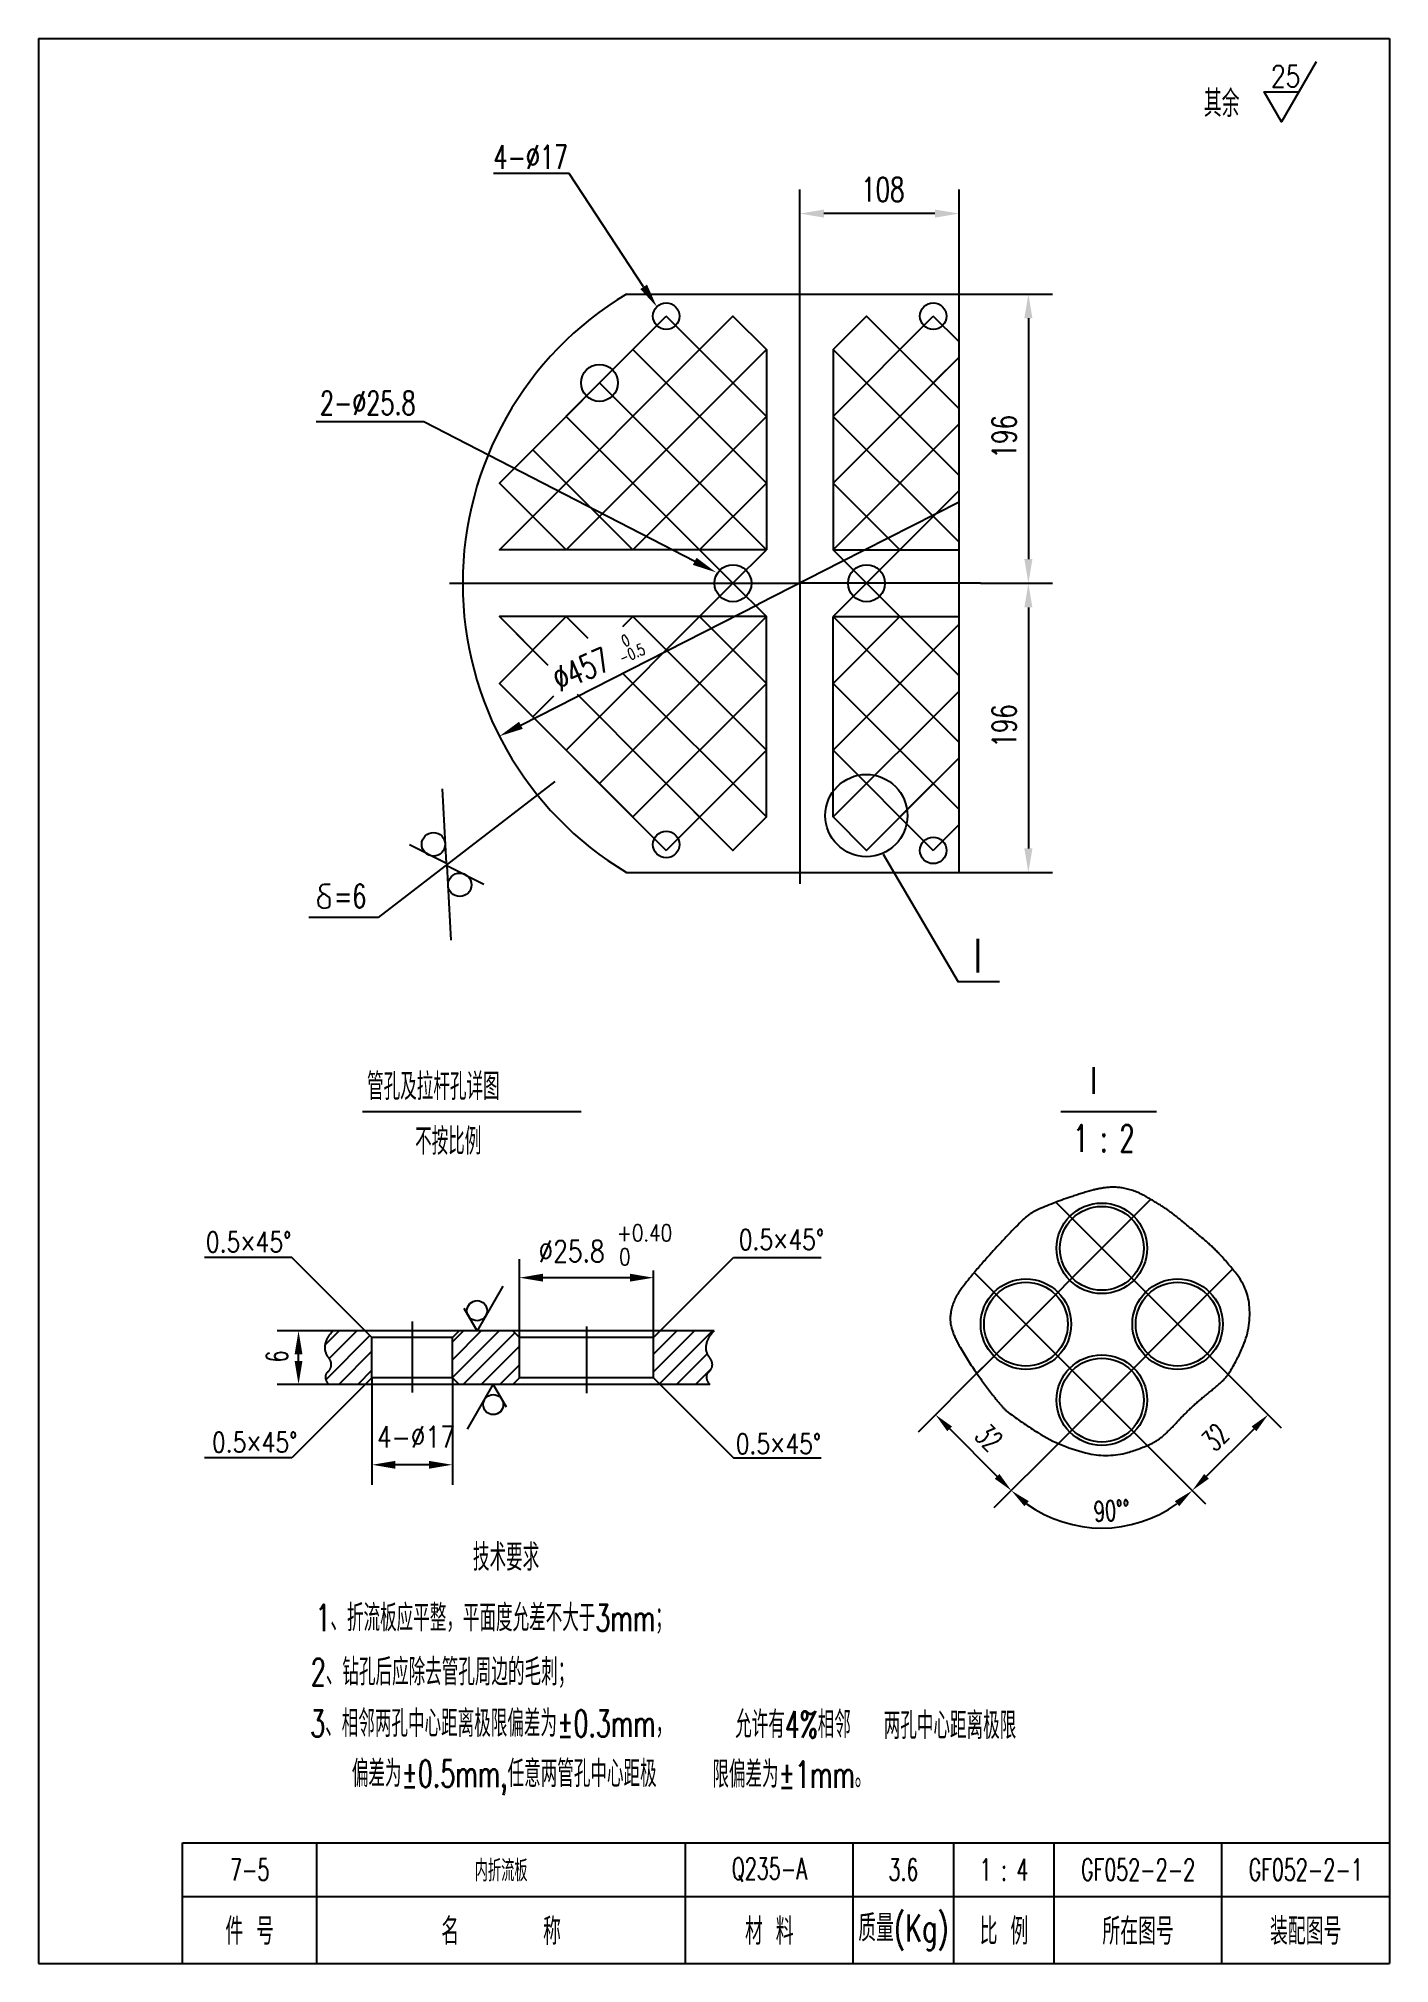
# Model space of a CAD drawing. Extents: x 343 to 545, y 602 to 889.
import ezdxf
from ezdxf.enums import TextEntityAlignment as Align

# ---------------------------------------------------------------- set-up
doc = ezdxf.new("R2010")
doc.units = 0
doc.header["$LTSCALE"] = 10
doc.header["$MEASUREMENT"] = 0
doc.linetypes.add('DASHDOT-M', pattern=[36, 30, -3, 0, -3])
doc.linetypes.add('DIVIDE-M', pattern=[39, 30, -3, 0, -3, 0, -3])
doc.layers.get('0').update_dxf_attribs({"linetype": 'CONTINUOUS'})
for name, color, linetype in [('CDR_DWG1', 4, 'CONTINUOUS'), ('CDR_DWG2', 2, 'CONTINUOUS'), ('CDR_DWG3', 1, 'DASHDOT-M'), ('CDR_DWG4', 3, 'DIVIDE-M')]:
    doc.layers.add(name, color=color, linetype=linetype)
doc.styles.add('HZ', font='romans', dxfattribs={"width": 0.7, "bigfont": 'hz'})

msp = doc.modelspace()

# ---------------------------------------------------------------- linework, layer by layer
for p, q in [((343.1, 888.71), (343.1, 601.71)), ((544.6, 888.71), (544.6, 601.71)), ((422.25, 868.58), (410.98, 868.58)), ((433.36, 851.69), (422.25, 868.58)), ((456.64, 852.3), (456.64, 866.21)), ((480.4, 850.61), (480.4, 866.21)), ((476.8, 862.61), (460.24, 862.61)), ((480.4, 850.61), (494.34, 850.61)), ((411.84, 812.47), (446.68, 847.32)), ((411.84, 822.43), (436.73, 847.32)), ((451.66, 832.38), (436.73, 847.32)), ((451.66, 842.34), (446.68, 847.32)), ((461.62, 842.34), (466.6, 847.32)), ((461.62, 832.38), (476.55, 847.32)), ((480.4, 833.51), (466.6, 847.32)), ((480.4, 843.47), (476.55, 847.32)), ((490.74, 847.01), (490.74, 811.09)), ((421.79, 812.47), (451.66, 842.34)), ((451.66, 822.43), (431.75, 842.34)), ((480.4, 823.56), (461.62, 842.34)), ((461.62, 822.43), (480.4, 841.21)), ((451.66, 812.47), (426.77, 837.36)), ((446.68, 807.49), (421.79, 832.38)), ((431.75, 812.47), (451.66, 832.38)), ((480.4, 813.6), (461.62, 832.38)), ((400.58, 831.58), (384.53, 831.58)), ((440.97, 810.76), (400.58, 831.58)), ((461.62, 812.47), (480.4, 831.25)), ((431.75, 812.47), (416.82, 827.41)), ((421.79, 812.47), (411.84, 822.43)), ((441.71, 812.47), (451.66, 822.43)), ((471.57, 812.47), (461.62, 822.43)), ((466.6, 807.49), (480.4, 821.3)), ((480.4, 819.59), (462.79, 810.62)), ((446.68, 807.49), (451.66, 812.47)), ((466.6, 807.49), (461.62, 812.47)), ((462.79, 810.62), (450.49, 804.36)), ((446.68, 807.49), (421.79, 782.6)), ((446.68, 807.49), (451.66, 802.52)), ((466.6, 807.49), (461.62, 802.52)), ((466.6, 807.49), (480.4, 793.69)), ((483.62, 807.49), (494.34, 807.49)), ((483.62, 807.49), (494.34, 807.49)), ((415.05, 786.32), (450.49, 804.36)), ((490.74, 803.89), (490.74, 767.97)), ((411.84, 802.52), (419.08, 795.27)), ((421.79, 802.52), (411.84, 792.56)), ((421.79, 802.52), (425.01, 799.3)), ((451.66, 802.52), (426.77, 777.63)), ((431.75, 802.52), (430.22, 800.98)), ((431.75, 802.52), (451.66, 782.6)), ((441.71, 802.52), (451.66, 792.56)), ((461.62, 802.52), (480.4, 783.73)), ((471.57, 802.52), (461.62, 792.56)), ((480.4, 801.39), (461.62, 782.6)), ((411.84, 792.56), (436.73, 767.67)), ((430.25, 794.06), (451.66, 772.65)), ((451.66, 792.56), (431.75, 772.65)), ((461.62, 792.56), (480.4, 773.78)), ((419.91, 790.68), (416.82, 787.58)), ((423.42, 790.94), (446.68, 767.67)), ((480.4, 791.43), (461.62, 772.65)), ((451.66, 782.6), (436.73, 767.67)), ((461.62, 782.6), (476.55, 767.67)), ((480.4, 781.47), (466.6, 767.67)), ((420.12, 777.96), (393.74, 757.66)), ((403.96, 765.69), (403.35, 776.84)), ((451.66, 772.65), (446.68, 767.67)), ((461.62, 772.65), (466.6, 767.67)), ((480.4, 771.52), (476.55, 767.67)), ((403.96, 765.69), (398.43, 768.5)), ((469.09, 767.11), (480.28, 748.09)), ((403.98, 765.43), (409.51, 762.62)), ((403.98, 765.43), (404.59, 754.28)), ((480.4, 764.37), (494.34, 764.37)), ((384.99, 760.72), (384.86, 760.5)), ((385.22, 760.91), (384.99, 760.72)), ((385.09, 761.85), (385.11, 762.21)), ((385.22, 761.52), (385.09, 761.85)), ((385.11, 762.21), (385.24, 762.4)), ((385.45, 761.3), (385.22, 761.52)), ((385.37, 761.06), (385.22, 760.91)), ((385.24, 762.4), (385.52, 762.58)), ((385.71, 761.15), (385.37, 761.06)), ((385.77, 761.13), (385.45, 761.3)), ((385.52, 762.58), (385.77, 762.62)), ((385.77, 762.62), (386.6, 762.62)), ((385.98, 761.03), (385.77, 761.13)), ((386.17, 760.91), (385.98, 761.03)), ((386.37, 760.74), (386.17, 760.91)), ((386.54, 760.5), (386.37, 760.74)), ((384.86, 760.5), (384.78, 760.26)), ((384.78, 760.26), (384.82, 759.73)), ((384.82, 759.73), (384.85, 759.56)), ((384.85, 759.56), (385.02, 759.34)), ((385.02, 759.34), (385.28, 759.16)), ((385.28, 759.16), (385.65, 759.05)), ((385.65, 759.05), (386.03, 759.08)), ((386.03, 759.08), (386.33, 759.2)), ((386.33, 759.2), (386.54, 759.47)), ((386.57, 760.17), (386.54, 760.5)), ((386.54, 759.47), (386.57, 760.17)), ((393.74, 757.66), (383.4, 757.66)), ((486.43, 748.09), (480.28, 748.09)), ((380.89, 706.98), (367.84, 706.98)), ((391.83, 696.04), (380.89, 706.98)), ((414.83, 695.04), (414.83, 706.72)), ((435.83, 696.04), (446.78, 706.98)), ((446.78, 706.98), (459.83, 706.98)), ((431.33, 703.96), (418.33, 703.96)), ((434.83, 695.04), (434.83, 705.03)), ((387.04, 696.04), (378.68, 696.04)), ((387.93, 696.04), (385.84, 693.95)), ((392.53, 695.34), (385.94, 688.75)), ((390.58, 696.04), (386.46, 691.92)), ((411.8, 696.04), (404.8, 689.04)), ((406.49, 696.04), (404.83, 694.38)), ((409.14, 696.04), (404.83, 691.73)), ((414.29, 696.04), (405.38, 696.04)), ((414.14, 695.73), (406.45, 688.04)), ((440.96, 696.04), (434.83, 689.91)), ((438.31, 696.04), (434.83, 692.56)), ((443.61, 696.04), (435.72, 688.15)), ((381.88, 691.54), (381.88, 692.54)), ((392.83, 692.99), (387.89, 688.04)), ((414.83, 693.77), (409.1, 688.04)), ((442.83, 692.6), (438.27, 688.04)), ((392.83, 690.16), (390.71, 688.04)), ((392.83, 689.04), (392.83, 673.07)), ((404.83, 689.04), (404.83, 673.07)), ((414.83, 690.95), (411.93, 688.04)), ((443.26, 690.21), (441.09, 688.04)), ((483.89, 690.55), (474.29, 680.94)), ((519.77, 690.26), (528.46, 681.57)), ((386.4, 688.04), (378.68, 688.04)), ((391.83, 688.04), (380.89, 677.09)), ((435.83, 688.04), (446.78, 677.09)), ((486.07, 674.34), (479, 681.41)), ((517.32, 674.36), (524.39, 681.43)), ((495.21, 679.23), (485.6, 669.63)), ((508.46, 678.94), (517.15, 670.25)), ((380.89, 677.09), (367.84, 677.09)), ((401.33, 676.07), (396.33, 676.07)), ((446.78, 677.09), (459.83, 677.09)), ((364.6, 611.71), (544.6, 611.71)), ((343.1, 601.71), (544.6, 601.71))]:
    msp.add_line(p, q)
for points in [[(533.64, 885.24), (528.48, 876.31), (525.91, 880.77), (531.06, 880.77)], [(412.36, 702.71), (408.51, 696.04), (406.58, 699.37)], [(407.08, 681.37), (410.93, 688.04), (412.86, 684.71)]]:
    msp.add_lwpolyline(points)
for centre, radius in [((466.58, 772.86), 6.13), ((402.01, 768.58), 1.75), ((405.93, 762.54), 1.75), ((408.51, 699.04), 1.5), ((410.93, 685.04), 1.5)]:
    msp.add_circle(centre, radius)
msp.add_arc((501.69, 685.71), 19.08, 234.0169, 305.9831)
for points in [[(460.24, 862.01), (460.24, 863.21), (456.64, 862.61)], [(476.8, 862.01), (476.8, 863.21), (480.4, 862.61)], [(433.86, 852.02), (432.86, 851.36), (435.34, 848.68)], [(491.34, 847.01), (490.14, 847.01), (490.74, 850.61)], [(441.25, 811.3), (440.7, 810.23), (444.17, 809.11)], [(491.34, 811.09), (490.14, 811.09), (490.74, 807.49)], [(491.34, 803.89), (490.14, 803.89), (490.74, 807.49)], [(415.32, 785.79), (414.78, 786.85), (411.84, 784.69)], [(491.34, 767.97), (490.14, 767.97), (490.74, 764.37)], [(418.33, 704.55), (418.33, 703.38), (414.83, 703.96)], [(431.33, 704.55), (431.33, 703.38), (434.83, 703.96)], [(381.3, 692.54), (382.47, 692.54), (381.88, 696.04)], [(381.3, 691.54), (382.47, 691.54), (381.88, 688.04)], [(479.36, 681.77), (478.65, 681.06), (476.88, 683.54)], [(524.03, 681.78), (524.74, 681.07), (526.51, 683.55)], [(396.33, 676.65), (396.33, 675.48), (392.83, 676.07)], [(401.33, 676.65), (401.33, 675.48), (404.83, 676.07)], [(486.43, 674.7), (485.72, 673.99), (488.2, 672.22)], [(516.96, 674.71), (517.67, 674), (515.19, 672.24)], [(490.15, 669.89), (490.8, 670.65), (488.2, 672.22)], [(512.58, 670.65), (513.23, 669.89), (515.18, 672.22)]]:
    msp.add_solid(points)
at = {"layer": 'CDR_DWG1'}
for p, q in [((343.1, 888.71), (544.6, 888.71)), ((430.8, 850.61), (480.4, 850.61)), ((480.4, 764.37), (480.4, 850.61)), ((430.8, 764.37), (480.4, 764.37)), ((392.29, 696.04), (387.04, 696.04)), ((392.83, 695.04), (391.83, 696.04)), ((405.38, 696.04), (392.29, 696.04)), ((392.83, 689.04), (392.83, 695.04)), ((404.83, 695.04), (392.83, 695.04)), ((404.83, 695.04), (405.83, 696.04)), ((404.83, 689.04), (404.83, 695.04)), ((414.83, 695.04), (413.83, 696.04)), ((435.38, 696.04), (414.29, 696.04)), ((414.83, 689.04), (414.83, 695.04)), ((434.83, 695.04), (414.83, 695.04)), ((434.83, 695.04), (435.83, 696.04)), ((434.83, 689.04), (434.83, 695.04)), ((443.88, 696.04), (435.38, 696.04)), ((392.83, 689.04), (391.83, 688.04)), ((404.83, 689.04), (392.83, 689.04)), ((404.83, 689.04), (405.83, 688.04)), ((414.83, 689.04), (413.83, 688.04)), ((434.83, 689.04), (414.83, 689.04)), ((434.83, 689.04), (435.83, 688.04)), ((443.23, 688.04), (386.4, 688.04)), ((364.6, 601.71), (364.6, 619.71)), ((364.6, 619.71), (544.6, 619.71)), ((384.6, 601.71), (384.6, 619.71)), ((439.6, 601.71), (439.6, 619.71)), ((464.6, 601.71), (464.6, 619.71)), ((479.6, 601.71), (479.6, 619.71)), ((494.6, 601.71), (494.6, 619.71)), ((519.6, 601.71), (519.6, 619.71))]:
    msp.add_line(p, q, dxfattribs=at)
for points in [[(451.66, 812.47), (411.84, 812.47), (416.82, 817.45), (411.84, 822.43), (431.75, 842.34), (436.73, 837.36), (446.68, 847.32), (451.66, 842.34), (451.66, 812.47)], [(480.4, 841.21), (476.55, 837.36), (466.6, 847.32), (461.62, 842.34), (461.62, 812.47)], [(461.62, 812.47), (480.4, 812.47)], [(451.66, 802.52), (411.84, 802.52), (416.82, 797.54), (411.84, 792.56), (431.75, 772.65), (436.73, 777.63), (446.68, 767.67), (451.66, 772.65), (451.66, 802.52)], [(480.4, 773.78), (476.55, 777.63), (466.6, 767.67), (461.62, 772.65), (461.62, 802.52)], [(461.62, 802.52), (480.4, 802.52)]]:
    msp.add_lwpolyline(points, dxfattribs=at)
for centre, radius in [((436.73, 847.32), 1.98), ((476.55, 847.32), 1.98), ((426.77, 837.36), 2.75), ((446.68, 807.49), 2.75), ((466.6, 807.49), 2.75), ((436.73, 768.54), 1.98), ((476.55, 767.67), 1.98), ((501.69, 708.34), 6.75), ((501.69, 708.34), 6.25), ((490.38, 697.03), 6.75), ((490.38, 697.03), 6.25), ((513, 697.03), 6.75), ((513, 697.03), 6.25), ((501.69, 685.71), 6.75), ((501.69, 685.71), 6.25)]:
    msp.add_circle(centre, radius, dxfattribs=at)
msp.add_arc((456.64, 807.49), 50.27, 120.9331, 239.0669, dxfattribs=at)
at = {"layer": 'CDR_DWG2'}
for p, q in [((391.41, 728.73), (424.03, 728.73)), ((495.6, 728.73), (509.84, 728.73))]:
    msp.add_line(p, q, dxfattribs=at)
at = {"layer": 'CDR_DWG3', "linetype": 'DASHDOT-M'}
for p, q in [((456.64, 807.49), (456.64, 852.3)), ((404.39, 807.49), (456.64, 807.49)), ((456.64, 807.49), (456.64, 762.69)), ((483.62, 807.49), (456.64, 807.49)), ((483.05, 689.7), (508.99, 715.65)), ((520.52, 689.51), (494.83, 715.2)), ((508.46, 678.94), (482.67, 704.73)), ((495.21, 679.23), (521.2, 705.23)), ((398.83, 697.42), (398.83, 686.86)), ((424.83, 696.68), (424.83, 686.77))]:
    msp.add_line(p, q, dxfattribs=at)
at = {"layer": 'CDR_DWG4', "linetype": 'DIVIDE-M'}
msp.add_lwpolyline([(483.05, 689.7, -0.023977), (480.55, 693.6, -0.041569), (479.41, 696.03, -0.136871), (479.18, 698.87, -0.111271), (480.57, 702.07, -0.01502), (482.31, 704.3, -0.010523), (484.95, 707.34, -0.009998), (489.43, 712.11, -0.037701), (490.74, 713.26, -0.059647), (492.32, 714.18, -0.020375), (497.3, 716.09, -0.017092), (500.36, 717.01, -0.029449), (502.19, 717.37, -0.087448), (505.11, 717.27, -0.076351), (508.23, 716.09, -0.014588), (510.51, 714.71, -0.01865), (512.22, 713.52, -0.009886), (513.96, 712.15, -0.005092), (517.24, 709.4, -0.029478), (519.28, 707.44, -0.020788), (521.87, 704.39, -0.149114), (523.72, 699.56, -0.123357), (522.64, 693.46, -0.031047), (520.8, 689.93, -0.070606), (519.69, 688.57, -0.019019), (517.52, 686.72, 0.018662), (515.31, 684.84, 0.020772), (513.16, 682.69, -0.020092), (510.94, 680.47, -0.075492), (509.13, 679.25, -0.042645), (505.53, 677.9, -0.12342), (499.76, 677.74, -0.085917), (492.15, 680.86, -0.018798), (488.01, 683.68, -0.055143), (486.75, 684.84, -0.015916), (485.39, 686.51, -0.008606)], format="xyb", close=True, dxfattribs=at)
for points in [[(387.04, 696.04, 0.09287), (386.13, 694.84, 0.107934), (385.8, 693.58, 0.198032), (386.38, 692.02, -0.243275), (386.74, 690.69, -0.177796), (386.25, 689.92, 0.2131), (385.89, 689.24, 0.1198), (385.99, 688.64, 0.101396), (386.4, 688.04)], [(443.88, 696.04, 0.09287), (442.96, 694.84, 0.107934), (442.63, 693.58, 0.198032), (443.21, 692.02, -0.243275), (443.57, 690.69, -0.177796), (443.08, 689.92, 0.2131), (442.72, 689.24, 0.1198), (442.82, 688.64, 0.101396), (443.23, 688.04)]]:
    msp.add_lwpolyline(points, format="xyb", dxfattribs=at)

# ---------------------------------------------------------------- texts
at = {"style": 'HZ'}
for s, height, width, p in [('25', 3.2, 0.8, (526.92, 881.48)), ('其余', 4, 0.7, (516.91, 877.02)), ('4-%%c17', 3.5, 0.7, (410.96, 869.29)), ('108', 3.6, 0.7, (465.79, 864.41)), ('2-%%C25.8', 3.5, 0.7, (385.07, 832.63)), ('=6', 3.5, 0.7, (387.16, 759.11)), ('+0.40', 2.5, 0.8, (429.38, 709.39)), ('0.5×45%%D', 3, 0.8, (368.07, 707.79)), ('%%C25.8', 3.2, 0.8, (417.67, 706.3)), ('0.5×45%%D', 3, 0.8, (447.54, 708.13)), ('0', 2.5, 0.8, (429.7, 705.81)), ('0.5×45%%D', 3, 0.8, (368.97, 677.93)), ('4-%%c17', 3.2, 0.8, (393.58, 678.64)), ('0.5×45%%D', 3, 0.8, (447.09, 677.7)), ('技术要求', 4, 0.65, (407.9, 660.27)), ('1、折流板应平整，平面度允差不大于3mm；', 4, 0.65, (384.41, 651.24)), ('2、钻孔后应除去管孔周边的毛刺；', 4, 0.65, (383.73, 643.17)), ('3、相邻两孔中心距离极限偏差为%%P0.3mm，', 4, 0.65, (383.63, 635.5)), ('允许有4%%%相邻', 4, 0.65, (447.01, 635.34)), ('两孔中心距离极限', 4, 0.65, (469.17, 635.19)), ('  偏差为%%p0.5mm,任意两管孔中心距极', 4, 0.65, (386.27, 628.01)), ('限偏差为%%p1mm。', 4, 0.65, (443.6, 627.9))]:
    msp.add_text(s, height=height, dxfattribs=dict(at, width=width)).set_placement(p)
for s, height, rotation, width, p in [('196', 3.6, 90, 0.7, (488.94, 826.11)), ('%%c457', 3.6, 23.8024, 0.7, (420.83, 791.26)), ('-0.5', 1.7, 23.8024, 0.7, (430.19, 795.46)), ('0', 1.7, 23.8024, 0.7, (430.53, 797.97)), ('196', 3.6, 90, 0.7, (488.94, 782.99)), ('6', 3.2, 90, 0.6, (380.28, 691.4)), ('32', 3.2, 315, 0.6, (482.54, 680.14)), ('32', 3.2, 45, 0.6, (518.59, 677.89)), ('90%%d%%d', 3, 2.8422, 0.65, (500.57, 667.6))]:
    msp.add_text(s, height=height, rotation=rotation, dxfattribs=dict(at, width=width)).set_placement(p)
at = {"style": 'HZ', "width": 0.7}
msp.add_text('I', height=5, dxfattribs=at).set_placement((483.22, 749.46), align=Align.CENTER)
at = {"style": 'HZ'}
for s, height, width, p in [('7-5', 3.2, 0.65, (374.6, 615.71)), ('内折流板', 3.2, 0.65, (412.1, 615.71)), ('Q235-A', 3.2, 0.65, (452.1, 615.71)), ('3.6', 3.2, 0.65, (472.1, 615.71)), ('1 : 4', 3.2, 0.65, (487.1, 615.71)), ('GF052-2-2', 3.2, 0.65, (507.1, 615.71)), ('GF052-2-1', 3.2, 0.65, (532.1, 615.71)), ('件 号', 4, 0.7, (374.6, 606.71)), ('名      称', 4, 0.7, (412.1, 606.71)), ('材 料', 4, 0.7, (452.1, 606.71)), ('质量(Kg)', 4, 0.7, (472.1, 606.71)), ('比 例', 4, 0.7, (487.1, 606.71)), ('所在图号', 4, 0.7, (507.1, 606.71)), ('装配图号', 4, 0.7, (532.1, 606.71))]:
    msp.add_text(s, height=height, dxfattribs=dict(at, width=width)).set_placement(p, align=Align.MIDDLE)
at = {"layer": 'CDR_DWG2', "style": 'HZ', "width": 0.65}
for s, p in [('管孔及拉杆孔详图', (392.11, 730.46)), ('I', (500, 731.37)), ('不按比例', (399.27, 722.29)), ('1 : 2', (497.42, 722.74))]:
    msp.add_text(s, height=4, dxfattribs=at).set_placement(p)

doc.saveas('drawing.dxf')
